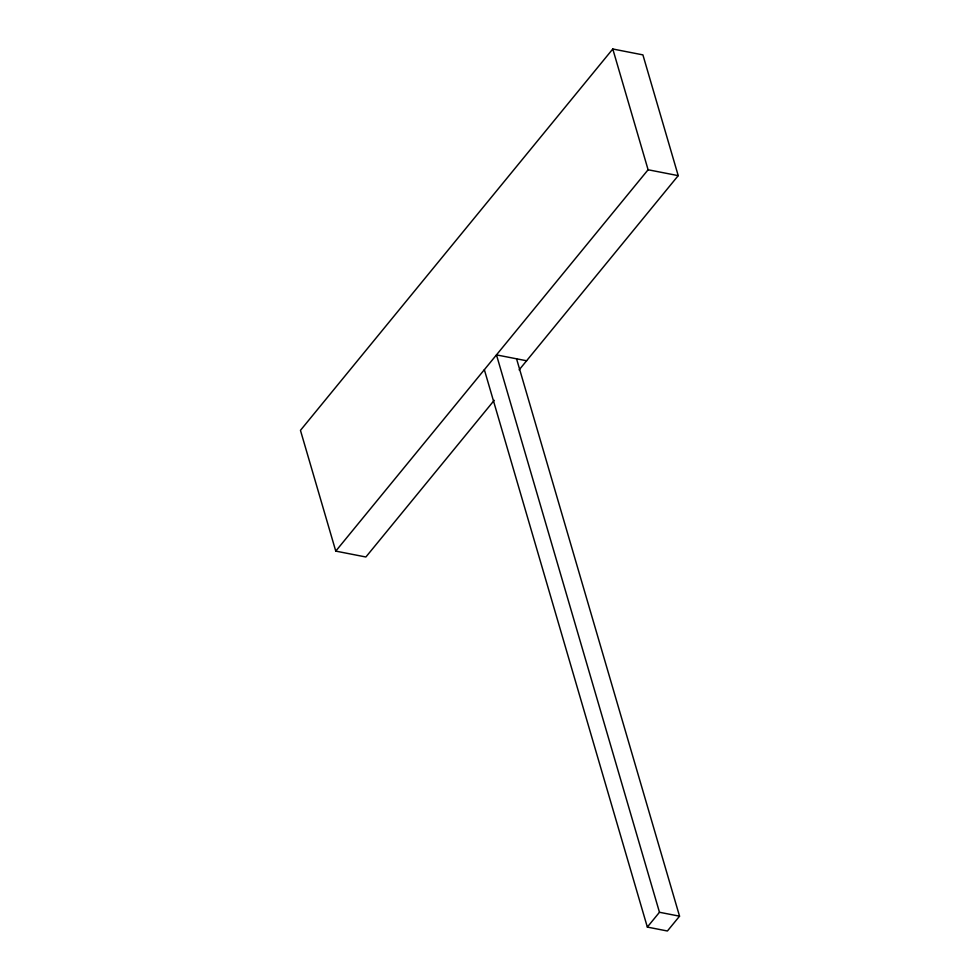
<?xml version="1.0" encoding="UTF-8"?>
<svg xmlns="http://www.w3.org/2000/svg" width="980" height="980" viewBox="0 0 980 980"><rect width="100%" height="100%" fill="white"/><g stroke="black" fill="none" stroke-linecap="round" stroke-linejoin="round"><path stroke-width="1.47" d="M519.13 369.877L678.221 175.641L642.905 54.88L612.782 49L300.456 430.355L335.76 551.115L365.883 556.995L494.214 400.318M335.76 551.115L648.098 169.761L612.782 49M516.558 358.803L679.544 916.19L667.417 931L647.339 927.08L659.467 912.27L496.48 354.895L526.603 360.763M648.098 169.761L678.221 175.641M659.467 912.27L679.544 916.19M484.353 369.705L647.339 927.08"/></g></svg>
